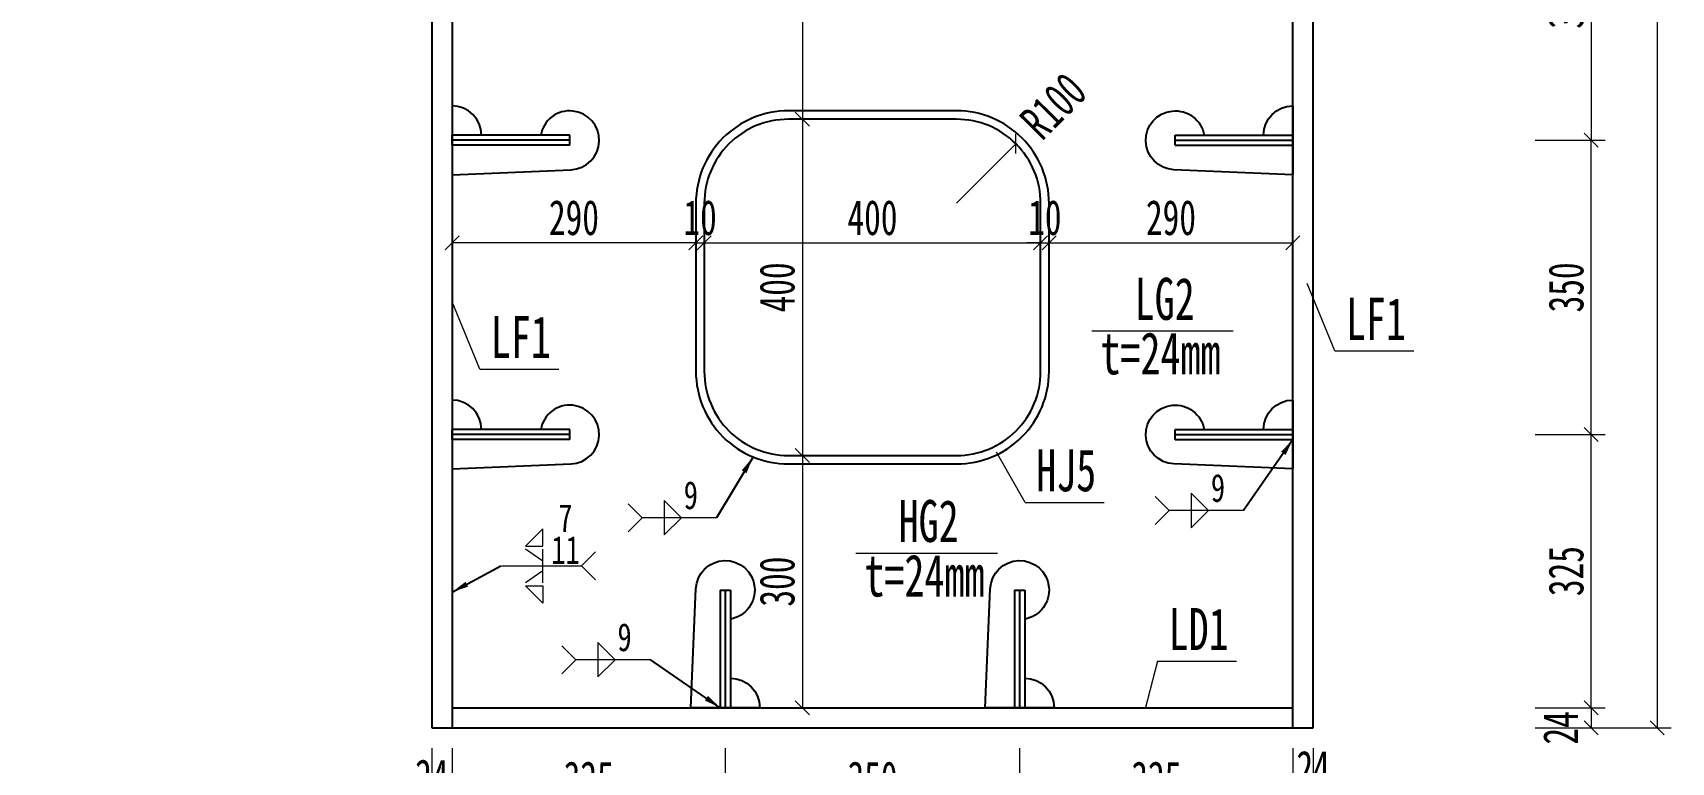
# Model space of a CAD drawing. Header units: millimetres. Extents: x -60009 to 63758, y -2164 to 95433.
# Drawn here: x 20783 to 22732, y 14669 to 15537 of the extents above; entities that cross this region are included whole.
import ezdxf
from ezdxf.enums import TextEntityAlignment as Align

# ---------------------------------------------------------------- set-up
doc = ezdxf.new("R2010")
doc.units = ezdxf.units.MM
doc.layers.get('Defpoints').update_dxf_attribs({"color": 8})
for name, color, linetype, lineweight in [('Dim', 4, 'Continuous', 15), ('文字', 7, 'Continuous', 15), ('细实线', 4, 'Continuous', 15), ('钢板粗线', 1, 'Continuous', 25)]:
    doc.layers.add(name, color=color, linetype=linetype, lineweight=lineweight)
doc.layers.add('Text', color=4, linetype='Continuous')
doc.styles.add('111', font='仿宋_GB2312.TTF', dxfattribs={"width": 0.7})
doc.styles.add('BM_Dim', font='仿宋_GB2312.TTF', dxfattribs={"width": 0.85})
doc.styles.add('SMEDI', font='仿宋_GB2312.TTF', dxfattribs={"width": 0.75})
doc.styles.get("Standard").update_dxf_attribs({"font": '仿宋_GB2312.TTF'})
doc.dimstyles.new('200', dxfattribs={"dimscale": 0, "dimtxt": 2.5, "dimasz": 1, "dimexe": 1, "dimexo": 1, "dimgap": 0.6, "dimtad": 1, "dimdec": 0, "dimdsep": 46, "dimtxsty": '111', "dimblk": 'OBLIQUE', "dimcen": 0, "dimclrd": 4, "dimclre": 4, "dimclrt": 4, "dimadec": 1, "dimazin": 2, "dimtfac": 1, "dimtdec": 0, "dimtix": 1, "dimtmove": 2, "dimatfit": 3, "dimfxl": 4, "dimfxlon": 1, "dimtolj": 1, "dimlwd": -1, "dimlwe": -1, "dimarcsym": 0})
doc.dimstyles.new('MSteel_1.0_1.0', dxfattribs={"dimtxt": 3, "dimasz": 1.2, "dimexe": 1, "dimexo": 1, "dimgap": 1, "dimtad": 3, "dimtoh": 1, "dimdec": 0, "dimzin": 0, "dimdsep": 46, "dimtxsty": 'Standard', "dimblk": 'ARCHTICK', "dimcen": 0.09, "dimclrd": 3, "dimclre": 3, "dimadec": 0, "dimazin": 0, "dimtfac": 1, "dimtdec": 4, "dimtofl": 0, "dimtmove": 0, "dimatfit": 3, "dimfxl": 1, "dimtolj": 1, "dimtzin": 0, "dimarcsym": 0})

# ---------------------------------------------------------------- blocks, each defined once
blk = doc.blocks.new('_Oblique')
at = {"color": 0, "linetype": 'ByBlock', "lineweight": -2}
blk.add_line((-0.5, -0.5), (0.5, 0.5), dxfattribs=at)
blk = doc.blocks.new('*D271')
at = {"layer": 'Defpoints', "color": 0, "transparency": 16777216}
for p in [(21100.9, 67033.4), (21986.2, 67032), (21099.3, 66017.4), (21984.6, 66032), (21099.2, 65919.6)]:
    blk.add_point(p, dxfattribs=at)
at = {"layer": '细实线', "color": 4, "transparency": 16777216}
for p, q in [((21099.2, 65986.3), (21099.1, 65903)), ((21984.6, 65984.9), (21984.4, 65901.5))]:
    blk.add_line(p, q, dxfattribs=at)
blk.add_arc((-34515894092.1, -21492456430780), 21492484212182.8, 89.907985640573, 89.907985642933, dxfattribs=at)
at = {"layer": '细实线', "color": 4, "transparency": 16777216, "xscale": 16.66666666666666, "yscale": 16.66666666666666, "zscale": 16.66666666666666}
for p, rotation in [((21099.1, 65919.6), 179.9079856429328), ((21984.4, 65918.2), 359.9079856405726)]:
    blk.add_blockref('_Oblique', p, dxfattribs=dict(at, rotation=rotation))
at = {"layer": '细实线', "color": 4, "transparency": 16777216, "insert": (21541.8, 65948.7), "char_height": 41.67, "attachment_point": 5, "rotation": 359.908, "style": '111'}
blk.add_mtext('885', dxfattribs=at)
blk = doc.blocks.new('*D273')
at = {"layer": 'Defpoints', "color": 0, "transparency": 16777216}
for p in [(21101.2, 67117), (21100.9, 67033.4), (21986.2, 67032), (21099.3, 66017.4), (21984.6, 66032)]:
    blk.add_point(p, dxfattribs=at)
at = {"layer": '细实线', "color": 4, "transparency": 16777216}
for p, q in [((21100.9, 67050.4), (21101.1, 67133.7)), ((21986.3, 67049), (21986.4, 67132.3))]:
    blk.add_line(p, q, dxfattribs=at)
blk.add_arc((-34515894092.1, -21492456430780), 21492484213380.2, 89.907985640573, 89.907985642933, dxfattribs=at)
at = {"layer": '细实线', "color": 4, "transparency": 16777216, "xscale": 16.66666666666666, "yscale": 16.66666666666666, "zscale": 16.66666666666666}
for p, rotation in [((21101.1, 67117), 179.9079856429328), ((21986.4, 67115.6), 359.9079856405726)]:
    blk.add_blockref('_Oblique', p, dxfattribs=dict(at, rotation=rotation))
at = {"layer": '细实线', "color": 4, "transparency": 16777216, "insert": (21543.8, 67146.2), "char_height": 41.67, "attachment_point": 5, "rotation": 359.908, "style": '111'}
blk.add_mtext('885', dxfattribs=at)
blk = doc.blocks.new('*D1442')
at = {"layer": 'Defpoints', "color": 0}
for p in [(22488.6, 16782.1), (22250.6, 14710.1), (22715.1, 14710.1)]:
    blk.add_point(p, dxfattribs=at)
at = {"layer": '细实线', "color": 4}
for p, q in [((22648.5, 16782.1), (22731.8, 16782.1)), ((22715.1, 16782.1), (22715.1, 14710.1)), ((22648.5, 14710.1), (22731.8, 14710.1))]:
    blk.add_line(p, q, dxfattribs=at)
at = {"layer": '细实线', "color": 4, "xscale": 16.66666666666666, "yscale": 16.66666666666666, "zscale": 16.66666666666666}
for p, rotation in [((22715.1, 16782.1), 90), ((22715.1, 14710.1), 270)]:
    blk.add_blockref('_Oblique', p, dxfattribs=dict(at, rotation=rotation))
at = {"layer": '细实线', "color": 4, "insert": (22685.3, 15746.1), "char_height": 41.67, "attachment_point": 5, "rotation": 90, "style": '111'}
blk.add_mtext('\\A1;2072', dxfattribs=at)
blk = doc.blocks.new('12-140加劲 有焊孔')
at = {"layer": '钢板粗线'}
for p, q in [((41, 0), (35, 141.5)), ((-41, 0), (41, 0))]:
    blk.add_line(p, q, dxfattribs=at)
for centre, start, end in [((0, 140), 2.441, 260.1291), ((-6, 0), 90, 180)]:
    blk.add_arc(centre, 35, start, end, dxfattribs=at)
blk = doc.blocks.new('12-140加劲 无焊孔')
at = {"layer": 'Defpoints'}
blk.add_line((0, -140), (0, 0), dxfattribs=at)
at = {"layer": '钢板粗线'}
for p, q in [((-6, 0), (6, 0)), ((-6, -140), (-6, 0)), ((6, -140), (6, 0)), ((-6, -140), (6, -140))]:
    blk.add_line(p, q, dxfattribs=at)
blk = doc.blocks.new('*D1445')
at = {"layer": 'Defpoints', "color": 0}
for p in [(21730.7, 15734.1), (21698.5, 15434.1), (21724.1, 15434.1)]:
    blk.add_point(p, dxfattribs=at)
at = {"layer": '细实线', "color": 4}
for p, q in [((21714.1, 15734.1), (21681.9, 15734.1)), ((21698.5, 15734.1), (21698.5, 15434.1)), ((21707.4, 15434.1), (21681.9, 15434.1))]:
    blk.add_line(p, q, dxfattribs=at)
at = {"layer": '细实线', "color": 4, "xscale": 16.66666666666666, "yscale": 16.66666666666666, "zscale": 16.66666666666666}
for p, rotation in [((21698.5, 15734.1), 90), ((21698.5, 15434.1), 270)]:
    blk.add_blockref('_Oblique', p, dxfattribs=dict(at, rotation=rotation))
at = {"layer": '细实线', "color": 4, "insert": (21668.7, 15584.1), "char_height": 41.67, "attachment_point": 5, "rotation": 90, "style": '111'}
blk.add_mtext('\\A1;300', dxfattribs=at)
blk = doc.blocks.new('*D1446')
at = {"layer": 'Defpoints', "color": 0}
for p in [(21730.7, 15434.1), (21698.5, 15034.1), (21724.1, 15034.1)]:
    blk.add_point(p, dxfattribs=at)
at = {"layer": '细实线', "color": 4}
for p, q in [((21714.1, 15434.1), (21681.9, 15434.1)), ((21698.5, 15434.1), (21698.5, 15034.1)), ((21707.4, 15034.1), (21681.9, 15034.1))]:
    blk.add_line(p, q, dxfattribs=at)
at = {"layer": '细实线', "color": 4, "xscale": 16.66666666666666, "yscale": 16.66666666666666, "zscale": 16.66666666666666}
for p, rotation in [((21698.5, 15434.1), 90), ((21698.5, 15034.1), 270)]:
    blk.add_blockref('_Oblique', p, dxfattribs=dict(at, rotation=rotation))
at = {"layer": '细实线', "color": 4, "insert": (21668.7, 15234.1), "char_height": 41.67, "attachment_point": 5, "rotation": 90, "style": '111'}
blk.add_mtext('\\A1;400', dxfattribs=at)
blk = doc.blocks.new('*D1447')
at = {"layer": 'Defpoints', "color": 0}
for p in [(21730.7, 15034.1), (21698.5, 14734.1), (21724.1, 14734.1)]:
    blk.add_point(p, dxfattribs=at)
at = {"layer": '细实线', "color": 4}
for p, q in [((21714.1, 15034.1), (21681.9, 15034.1)), ((21698.5, 15034.1), (21698.5, 14734.1)), ((21707.4, 14734.1), (21681.9, 14734.1))]:
    blk.add_line(p, q, dxfattribs=at)
at = {"layer": '细实线', "color": 4, "xscale": 16.66666666666666, "yscale": 16.66666666666666, "zscale": 16.66666666666666}
for p, rotation in [((21698.5, 15034.1), 90), ((21698.5, 14734.1), 270)]:
    blk.add_blockref('_Oblique', p, dxfattribs=dict(at, rotation=rotation))
at = {"layer": '细实线', "color": 4, "insert": (21668.7, 14884.1), "char_height": 41.67, "attachment_point": 5, "rotation": 90, "style": '111'}
blk.add_mtext('\\A1;300', dxfattribs=at)
blk = doc.blocks.new('*D1448')
at = {"layer": 'Defpoints', "color": 0}
for p in [(21991.9, 15287.1), (21981.9, 15234.1), (21991.9, 15234.1)]:
    blk.add_point(p, dxfattribs=at)
at = {"layer": '细实线', "color": 4}
for p, q in [((21981.9, 15250.7), (21981.9, 15303.8)), ((21991.9, 15250.7), (21991.9, 15303.8)), ((21981.9, 15287.1), (21965.3, 15287.1)), ((21981.9, 15287.1), (21991.9, 15287.1)), ((21991.9, 15287.1), (22008.6, 15287.1))]:
    blk.add_line(p, q, dxfattribs=at)
at = {"layer": '细实线', "color": 4, "xscale": 16.66666666666666, "yscale": 16.66666666666666, "zscale": 16.66666666666666}
blk.add_blockref('_Oblique', (21981.9, 15287.1), dxfattribs=at)
at = {"layer": '细实线', "color": 4, "xscale": 16.66666666666666, "yscale": 16.66666666666666, "zscale": 16.66666666666666, "rotation": 180}
blk.add_blockref('_Oblique', (21991.9, 15287.1), dxfattribs=at)
at = {"layer": '细实线', "color": 4, "insert": (21986.9, 15316.9), "char_height": 41.67, "attachment_point": 5, "style": '111'}
blk.add_mtext('\\A1;10', dxfattribs=at)
blk = doc.blocks.new('*D1449')
at = {"layer": 'Defpoints', "color": 0}
for p in [(22281.9, 15287.1), (21991.9, 15234.1), (22281.9, 15234.1)]:
    blk.add_point(p, dxfattribs=at)
at = {"layer": '细实线', "color": 4}
for p, q in [((21991.9, 15250.7), (21991.9, 15303.8)), ((22281.9, 15250.7), (22281.9, 15303.8)), ((21991.9, 15287.1), (22281.9, 15287.1))]:
    blk.add_line(p, q, dxfattribs=at)
at = {"layer": '细实线', "color": 4, "xscale": 16.66666666666666, "yscale": 16.66666666666666, "zscale": 16.66666666666666, "rotation": 180}
blk.add_blockref('_Oblique', (21991.9, 15287.1), dxfattribs=at)
at = {"layer": '细实线', "color": 4, "xscale": 16.66666666666666, "yscale": 16.66666666666666, "zscale": 16.66666666666666}
blk.add_blockref('_Oblique', (22281.9, 15287.1), dxfattribs=at)
at = {"layer": '细实线', "color": 4, "insert": (22136.9, 15316.9), "char_height": 41.67, "attachment_point": 5, "style": '111'}
blk.add_mtext('\\A1;290', dxfattribs=at)
blk = doc.blocks.new('*D1450')
at = {"layer": 'Defpoints', "color": 0}
for p in [(21981.9, 15287.1), (21581.9, 15234.1), (21981.9, 15234.1)]:
    blk.add_point(p, dxfattribs=at)
at = {"layer": '细实线', "color": 4}
for p, q in [((21581.9, 15250.7), (21581.9, 15303.8)), ((21981.9, 15250.7), (21981.9, 15303.8)), ((21581.9, 15287.1), (21981.9, 15287.1))]:
    blk.add_line(p, q, dxfattribs=at)
at = {"layer": '细实线', "color": 4, "xscale": 16.66666666666666, "yscale": 16.66666666666666, "zscale": 16.66666666666666, "rotation": 180}
blk.add_blockref('_Oblique', (21581.9, 15287.1), dxfattribs=at)
at = {"layer": '细实线', "color": 4, "xscale": 16.66666666666666, "yscale": 16.66666666666666, "zscale": 16.66666666666666}
blk.add_blockref('_Oblique', (21981.9, 15287.1), dxfattribs=at)
at = {"layer": '细实线', "color": 4, "insert": (21781.9, 15316.9), "char_height": 41.67, "attachment_point": 5, "style": '111'}
blk.add_mtext('\\A1;400', dxfattribs=at)
blk = doc.blocks.new('*D1451')
at = {"layer": 'Defpoints', "color": 0}
for p in [(21581.9, 15287.1), (21571.9, 15234.1), (21581.9, 15234.1)]:
    blk.add_point(p, dxfattribs=at)
at = {"layer": '细实线', "color": 4}
for p, q in [((21571.9, 15250.7), (21571.9, 15303.8)), ((21581.9, 15250.7), (21581.9, 15303.8)), ((21571.9, 15287.1), (21555.3, 15287.1)), ((21571.9, 15287.1), (21581.9, 15287.1)), ((21581.9, 15287.1), (21598.6, 15287.1))]:
    blk.add_line(p, q, dxfattribs=at)
at = {"layer": '细实线', "color": 4, "xscale": 16.66666666666666, "yscale": 16.66666666666666, "zscale": 16.66666666666666}
blk.add_blockref('_Oblique', (21571.9, 15287.1), dxfattribs=at)
at = {"layer": '细实线', "color": 4, "xscale": 16.66666666666666, "yscale": 16.66666666666666, "zscale": 16.66666666666666, "rotation": 180}
blk.add_blockref('_Oblique', (21581.9, 15287.1), dxfattribs=at)
at = {"layer": '细实线', "color": 4, "insert": (21576.9, 15316.9), "char_height": 41.67, "attachment_point": 5, "style": '111'}
blk.add_mtext('\\A1;10', dxfattribs=at)
blk = doc.blocks.new('*D1452')
at = {"layer": 'Defpoints', "color": 0}
for p in [(21281.9, 15287.1), (21281.9, 15234.1), (21571.9, 15234.1)]:
    blk.add_point(p, dxfattribs=at)
at = {"layer": '细实线', "color": 4}
for p, q in [((21281.9, 15250.7), (21281.9, 15303.8)), ((21571.9, 15250.7), (21571.9, 15303.8)), ((21571.9, 15287.1), (21281.9, 15287.1))]:
    blk.add_line(p, q, dxfattribs=at)
at = {"layer": '细实线', "color": 4, "xscale": 16.66666666666666, "yscale": 16.66666666666666, "zscale": 16.66666666666666, "rotation": 180}
blk.add_blockref('_Oblique', (21281.9, 15287.1), dxfattribs=at)
at = {"layer": '细实线', "color": 4, "xscale": 16.66666666666666, "yscale": 16.66666666666666, "zscale": 16.66666666666666}
blk.add_blockref('_Oblique', (21571.9, 15287.1), dxfattribs=at)
at = {"layer": '细实线', "color": 4, "insert": (21426.9, 15316.9), "char_height": 41.67, "attachment_point": 5, "style": '111'}
blk.add_mtext('\\A1;290', dxfattribs=at)
blk = doc.blocks.new('*D1453')
at = {"layer": 'Defpoints', "color": 0}
for p in [(21952.4, 15405), (21881.9, 15334.1)]:
    blk.add_point(p, dxfattribs=at)
at = {"layer": '细实线', "color": 4}
for p, q in [((21952.4, 15405), (21881.9, 15334.1)), ((21881.9, 15334.1), (21952.4, 15405))]:
    blk.add_line(p, q, dxfattribs=at)
at = {"layer": '细实线', "color": 4, "xscale": 16.66666666666666, "yscale": 16.66666666666666, "zscale": 16.66666666666666, "rotation": 45.17574889308564}
blk.add_blockref('_Oblique', (21952.4, 15405), dxfattribs=at)
at = {"layer": '细实线', "color": 4, "insert": (21997, 15449.8), "char_height": 41.67, "attachment_point": 5, "rotation": 45.1757, "style": '111'}
blk.add_mtext('\\A1;R100', dxfattribs=at)
blk = doc.blocks.new('_ArchTick')
at = {"color": 0, "linetype": 'ByBlock', "const_width": 0.15}
blk.add_lwpolyline([(-0.5, -0.5), (0.5, 0.5)], dxfattribs=at)
blk = doc.blocks.new('角焊缝1')
at = {"layer": 'Dim'}
blk.add_line((-3101.17, 370.22), (-3106.48, 370.22), dxfattribs=at)
blk.add_lwpolyline([(-3107.48, 369.22), (-3106.48, 370.22), (-3107.48, 371.22)], dxfattribs=at)
blk.add_lwpolyline([(-3104.91, 371.45), (-3104.91, 368.99), (-3103.68, 370.22)], close=True, dxfattribs=at)
blk = doc.blocks.new('*D1455')
at = {"layer": 'Defpoints', "color": 0}
for p in [(21281.9, 14740.6), (21606.9, 14740.6), (21606.9, 14619.4)]:
    blk.add_point(p, dxfattribs=at)
at = {"layer": '细实线', "color": 4}
for p, q in [((21281.9, 14686.1), (21281.9, 14602.8)), ((21606.9, 14686.1), (21606.9, 14602.8)), ((21281.9, 14619.4), (21606.9, 14619.4))]:
    blk.add_line(p, q, dxfattribs=at)
at = {"layer": '细实线', "color": 4, "xscale": 16.66666666666666, "yscale": 16.66666666666666, "zscale": 16.66666666666666, "rotation": 180}
blk.add_blockref('_Oblique', (21281.9, 14619.4), dxfattribs=at)
at = {"layer": '细实线', "color": 4, "xscale": 16.66666666666666, "yscale": 16.66666666666666, "zscale": 16.66666666666666}
blk.add_blockref('_Oblique', (21606.9, 14619.4), dxfattribs=at)
at = {"layer": '细实线', "color": 4, "insert": (21444.4, 14649.2), "char_height": 41.67, "attachment_point": 5, "style": '111'}
blk.add_mtext('\\A1;325', dxfattribs=at)
blk = doc.blocks.new('*D1456')
at = {"layer": 'Defpoints', "color": 0}
for p in [(21606.9, 14740.6), (21956.9, 14740.6), (21956.9, 14619.4)]:
    blk.add_point(p, dxfattribs=at)
at = {"layer": '细实线', "color": 4}
for p, q in [((21606.9, 14686.1), (21606.9, 14602.8)), ((21956.9, 14686.1), (21956.9, 14602.8)), ((21606.9, 14619.4), (21956.9, 14619.4))]:
    blk.add_line(p, q, dxfattribs=at)
at = {"layer": '细实线', "color": 4, "xscale": 16.66666666666666, "yscale": 16.66666666666666, "zscale": 16.66666666666666, "rotation": 180}
blk.add_blockref('_Oblique', (21606.9, 14619.4), dxfattribs=at)
at = {"layer": '细实线', "color": 4, "xscale": 16.66666666666666, "yscale": 16.66666666666666, "zscale": 16.66666666666666}
blk.add_blockref('_Oblique', (21956.9, 14619.4), dxfattribs=at)
at = {"layer": '细实线', "color": 4, "insert": (21781.9, 14649.2), "char_height": 41.67, "attachment_point": 5, "style": '111'}
blk.add_mtext('\\A1;350', dxfattribs=at)
blk = doc.blocks.new('*D1457')
at = {"layer": 'Defpoints', "color": 0}
for p in [(21956.9, 14740.6), (22281.9, 14740.6), (21956.9, 14619.4)]:
    blk.add_point(p, dxfattribs=at)
at = {"layer": '细实线', "color": 4}
for p, q in [((21956.9, 14686.1), (21956.9, 14602.8)), ((22281.9, 14686.1), (22281.9, 14602.8)), ((22281.9, 14619.4), (21956.9, 14619.4))]:
    blk.add_line(p, q, dxfattribs=at)
at = {"layer": '细实线', "color": 4, "xscale": 16.66666666666666, "yscale": 16.66666666666666, "zscale": 16.66666666666666, "rotation": 180}
blk.add_blockref('_Oblique', (21956.9, 14619.4), dxfattribs=at)
at = {"layer": '细实线', "color": 4, "xscale": 16.66666666666666, "yscale": 16.66666666666666, "zscale": 16.66666666666666}
blk.add_blockref('_Oblique', (22281.9, 14619.4), dxfattribs=at)
at = {"layer": '细实线', "color": 4, "insert": (22119.4, 14649.2), "char_height": 41.67, "attachment_point": 5, "style": '111'}
blk.add_mtext('\\A1;325', dxfattribs=at)
blk = doc.blocks.new('*D1458')
at = {"layer": 'Defpoints', "color": 0}
for p in [(22305.9, 14756.6), (21257.9, 14722.3), (22305.9, 14541.8)]:
    blk.add_point(p, dxfattribs=at)
at = {"layer": '细实线', "color": 4}
for p, q in [((21257.9, 14608.5), (21257.9, 14525.1)), ((22305.9, 14608.5), (22305.9, 14525.1)), ((21257.9, 14541.8), (22305.9, 14541.8))]:
    blk.add_line(p, q, dxfattribs=at)
at = {"layer": '细实线', "color": 4, "xscale": 16.66666666666666, "yscale": 16.66666666666666, "zscale": 16.66666666666666, "rotation": 180}
blk.add_blockref('_Oblique', (21257.9, 14541.8), dxfattribs=at)
at = {"layer": '细实线', "color": 4, "xscale": 16.66666666666666, "yscale": 16.66666666666666, "zscale": 16.66666666666666}
blk.add_blockref('_Oblique', (22305.9, 14541.8), dxfattribs=at)
at = {"layer": '细实线', "color": 4, "insert": (21781.9, 14571.6), "char_height": 41.67, "attachment_point": 5, "style": '111'}
blk.add_mtext('\\A1;1048', dxfattribs=at)
blk = doc.blocks.new('*D1459')
at = {"layer": 'Defpoints', "color": 0}
for p in [(21257.9, 14740.6), (21281.9, 14740.6), (21257.9, 14619.4)]:
    blk.add_point(p, dxfattribs=at)
at = {"layer": '细实线', "color": 4}
for p, q in [((21257.9, 14686.1), (21257.9, 14602.8)), ((21281.9, 14686.1), (21281.9, 14602.8)), ((21281.9, 14619.4), (21257.9, 14619.4))]:
    blk.add_line(p, q, dxfattribs=at)
at = {"layer": '细实线', "color": 4, "xscale": 16.66666666666666, "yscale": 16.66666666666666, "zscale": 16.66666666666666, "rotation": 180}
blk.add_blockref('_Oblique', (21257.9, 14619.4), dxfattribs=at)
at = {"layer": '细实线', "color": 4, "xscale": 16.66666666666666, "yscale": 16.66666666666666, "zscale": 16.66666666666666}
blk.add_blockref('_Oblique', (21281.9, 14619.4), dxfattribs=at)
at = {"layer": '细实线', "color": 4, "insert": (21257.9, 14651.9), "char_height": 41.67, "attachment_point": 5, "style": '111'}
blk.add_mtext('\\A1;24', dxfattribs=at)
blk = doc.blocks.new('*D1460')
at = {"layer": 'Defpoints', "color": 0}
for p in [(22281.9, 14740.6), (22305.9, 14740.6), (22305.9, 14619.4)]:
    blk.add_point(p, dxfattribs=at)
at = {"layer": '细实线', "color": 4}
for p, q in [((22281.9, 14686.1), (22281.9, 14602.8)), ((22305.9, 14686.1), (22305.9, 14602.8)), ((22281.9, 14619.4), (22305.9, 14619.4))]:
    blk.add_line(p, q, dxfattribs=at)
at = {"layer": '细实线', "color": 4, "xscale": 16.66666666666666, "yscale": 16.66666666666666, "zscale": 16.66666666666666, "rotation": 180}
blk.add_blockref('_Oblique', (22281.9, 14619.4), dxfattribs=at)
at = {"layer": '细实线', "color": 4, "xscale": 16.66666666666666, "yscale": 16.66666666666666, "zscale": 16.66666666666666}
blk.add_blockref('_Oblique', (22305.9, 14619.4), dxfattribs=at)
at = {"layer": '细实线', "color": 4, "insert": (22305.9, 14662.1), "char_height": 41.67, "attachment_point": 5, "style": '111'}
blk.add_mtext('\\A1;24', dxfattribs=at)
blk = doc.blocks.new('*D1461')
at = {"layer": 'Defpoints', "color": 0}
for p in [(22515.5, 15059.1), (22636.7, 15059.1), (22515.5, 14734.1)]:
    blk.add_point(p, dxfattribs=at)
at = {"layer": '细实线', "color": 4}
for p, q in [((22570, 15059.1), (22653.3, 15059.1)), ((22636.7, 14734.1), (22636.7, 15059.1)), ((22570, 14734.1), (22653.3, 14734.1))]:
    blk.add_line(p, q, dxfattribs=at)
at = {"layer": '细实线', "color": 4, "xscale": 16.66666666666666, "yscale": 16.66666666666666, "zscale": 16.66666666666666}
for p, rotation in [((22636.7, 15059.1), 90), ((22636.7, 14734.1), 270)]:
    blk.add_blockref('_Oblique', p, dxfattribs=dict(at, rotation=rotation))
at = {"layer": '细实线', "color": 4, "insert": (22606.9, 14896.6), "char_height": 41.67, "attachment_point": 5, "rotation": 90, "style": '111'}
blk.add_mtext('\\A1;325', dxfattribs=at)
blk = doc.blocks.new('*D1462')
at = {"layer": 'Defpoints', "color": 0}
for p in [(22515.5, 15409.1), (22636.7, 15409.1), (22515.5, 15059.1)]:
    blk.add_point(p, dxfattribs=at)
at = {"layer": '细实线', "color": 4}
for p, q in [((22570, 15409.1), (22653.3, 15409.1)), ((22636.7, 15059.1), (22636.7, 15409.1)), ((22570, 15059.1), (22653.3, 15059.1))]:
    blk.add_line(p, q, dxfattribs=at)
at = {"layer": '细实线', "color": 4, "xscale": 16.66666666666666, "yscale": 16.66666666666666, "zscale": 16.66666666666666}
for p, rotation in [((22636.7, 15409.1), 90), ((22636.7, 15059.1), 270)]:
    blk.add_blockref('_Oblique', p, dxfattribs=dict(at, rotation=rotation))
at = {"layer": '细实线', "color": 4, "insert": (22606.9, 15234.1), "char_height": 41.67, "attachment_point": 5, "rotation": 90, "style": '111'}
blk.add_mtext('\\A1;350', dxfattribs=at)
blk = doc.blocks.new('*D1463')
at = {"layer": 'Defpoints', "color": 0}
for p in [(22515.5, 15734.1), (22515.5, 15409.1), (22636.7, 15409.1)]:
    blk.add_point(p, dxfattribs=at)
at = {"layer": '细实线', "color": 4}
for p, q in [((22570, 15734.1), (22653.3, 15734.1)), ((22636.7, 15734.1), (22636.7, 15409.1)), ((22570, 15409.1), (22653.3, 15409.1))]:
    blk.add_line(p, q, dxfattribs=at)
at = {"layer": '细实线', "color": 4, "xscale": 16.66666666666666, "yscale": 16.66666666666666, "zscale": 16.66666666666666}
for p, rotation in [((22636.7, 15734.1), 90), ((22636.7, 15409.1), 270)]:
    blk.add_blockref('_Oblique', p, dxfattribs=dict(at, rotation=rotation))
at = {"layer": '细实线', "color": 4, "insert": (22606.9, 15571.6), "char_height": 41.67, "attachment_point": 5, "rotation": 90, "style": '111'}
blk.add_mtext('\\A1;325', dxfattribs=at)
blk = doc.blocks.new('*D1464')
at = {"layer": 'Defpoints', "color": 0}
for p in [(22515.5, 14734.1), (22515.5, 14710.1), (22636.7, 14710.1)]:
    blk.add_point(p, dxfattribs=at)
at = {"layer": '细实线', "color": 4}
for p, q in [((22570, 14734.1), (22653.3, 14734.1)), ((22636.7, 14734.1), (22636.7, 14710.1)), ((22570, 14710.1), (22653.3, 14710.1))]:
    blk.add_line(p, q, dxfattribs=at)
at = {"layer": '细实线', "color": 4, "xscale": 16.66666666666666, "yscale": 16.66666666666666, "zscale": 16.66666666666666}
for p, rotation in [((22636.7, 14734.1), 90), ((22636.7, 14710.1), 270)]:
    blk.add_blockref('_Oblique', p, dxfattribs=dict(at, rotation=rotation))
at = {"layer": '细实线', "color": 4, "insert": (22600.2, 14710.1), "char_height": 41.67, "attachment_point": 5, "rotation": 90, "style": '111'}
blk.add_mtext('\\A1;24', dxfattribs=at)
blk = doc.blocks.new('半融透1')
at = {"layer": 'Dim'}
for p, q in [((2.98, 0.34), (1.75, 1.21)), ((0.03, 0), (5.74, 0)), ((2.98, -0.34), (1.75, -1.21))]:
    blk.add_line(p, q, dxfattribs=at)
for points in [[(1.75, 1.41), (2.98, 1.41), (2.98, 2.65)], [(1.75, -1.41), (2.98, -1.41), (2.98, -2.65)]]:
    blk.add_lwpolyline(points, close=True, dxfattribs=at)
for points in [[(2.98, -1.21), (2.98, 0), (2.98, 1.21)], [(6.74, -1), (5.74, 0), (6.74, 1)]]:
    blk.add_lwpolyline(points, dxfattribs=at)
at = {"layer": 'Text', "style": 'SMEDI', "width": 0.75}
blk.add_text('7', height=2, dxfattribs=at).set_placement((4.09, 3.42), align=Align.MIDDLE_LEFT)

msp = doc.modelspace()

# ---------------------------------------------------------------- linework, layer by layer
at = {"layer": '细实线'}
for p, q in [((22331.8, 15158.5), (22298.8, 15238.6)), ((21314.9, 15137), (21281.9, 15217)), ((22042.8, 15182.4), (22211, 15182.4)), ((22331.8, 15158.5), (22425.9, 15158.5)), ((21314.9, 15137), (21408.9, 15137)), ((21963.4, 14978.4), (21929.4, 15038.1)), ((21963.4, 14978.4), (22057.5, 14978.4)), ((21762.1, 14918.1), (21930.4, 14918.1)), ((22121, 14789.6), (22106.1, 14732.8)), ((22121, 14789.6), (22215, 14789.6))]:
    msp.add_line(p, q, dxfattribs=at)
at = {"layer": '钢板粗线'}
for p, q in [((21257.9, 15755.1), (21257.9, 14710.1)), ((21281.9, 15758.1), (21281.9, 14710.1)), ((22281.9, 14710.1), (22281.9, 15758.1)), ((22305.9, 14710.1), (22305.9, 15755.1)), ((21281.9, 14734.1), (22281.9, 14734.1)), ((21257.9, 14710.1), (22305.9, 14710.1))]:
    msp.add_line(p, q, dxfattribs=at)
for points in [[(21571.9, 15334.1), (21571.9, 15134.1, 0.414214), (21681.9, 15024.1), (21881.9, 15024.1, 0.414214), (21991.9, 15134.1), (21991.9, 15334.1, 0.414214), (21881.9, 15444.1), (21681.9, 15444.1, 0.414214)], [(21581.9, 15334.1), (21581.9, 15134.1, 0.414214), (21681.9, 15034.1), (21881.9, 15034.1, 0.414214), (21981.9, 15134.1), (21981.9, 15334.1, 0.414214), (21881.9, 15434.1), (21681.9, 15434.1, 0.414214)]]:
    msp.add_lwpolyline(points, format="xyb", close=True, dxfattribs=at)

# ---------------------------------------------------------------- block references
at = {"layer": '细实线'}
for name, p, rotation in [('12-140加劲 有焊孔', (21281.9, 15409.1), 270), ('12-140加劲 无焊孔', (21281.9, 15409.1), 90.00000000000001), ('12-140加劲 有焊孔', (21281.9, 15059.1), 270), ('12-140加劲 无焊孔', (21281.9, 15059.1), 90.00000000000001)]:
    msp.add_blockref(name, p, dxfattribs=dict(at, rotation=rotation))
at = {"layer": '细实线', "xscale": -1}
for name, p, rotation in [('12-140加劲 有焊孔', (22281.9, 15409.1), 89.99999999999972), ('12-140加劲 无焊孔', (22281.9, 15409.1), 270), ('12-140加劲 有焊孔', (22281.9, 15059.1), 89.99999999999972), ('12-140加劲 无焊孔', (22281.9, 15059.1), 270), ('12-140加劲 无焊孔', (21606.9, 14734.1), 180), ('12-140加劲 无焊孔', (21956.9, 14734.1), 180)]:
    msp.add_blockref(name, p, dxfattribs=dict(at, rotation=rotation))
at = {"layer": '细实线', "xscale": 16.66666666666666, "yscale": 16.66666666666666, "zscale": 16.66666666666666}
for name, p in [('角焊缝1', (73909.5, 8798.4)), ('半融透1', (21340.1, 14902.7)), ('角焊缝1', (73282.6, 8789.8)), ('角焊缝1', (73203.8, 8620.9))]:
    msp.add_blockref(name, p, dxfattribs=at)
at = {"layer": '细实线', "xscale": -1}
for p in [(21606.9, 14734.1), (21956.9, 14734.1)]:
    msp.add_blockref('12-140加劲 有焊孔', p, dxfattribs=at)

# ---------------------------------------------------------------- texts
at = {"layer": 'Text', "style": 'SMEDI', "width": 0.75}
for s, height, p in [('9', 33.3, (22184.3, 14995.6)), ('9', 33.3, (21557.4, 14987)), ('11', 33.33, (21399.9, 14921.7)), ('9', 33.3, (21478.6, 14818.1))]:
    msp.add_text(s, height=height, dxfattribs=at).set_placement(p, align=Align.MIDDLE_LEFT)
at = {"layer": '文字', "style": 'BM_Dim', "width": 0.7}
for s, p in [('LG2', (22129.4, 15180.5)), ('LF1', (22380.6, 15156.7)), ('LF1', (21363.7, 15135.1)), ('t=24mm', (22124.4, 15115.7)), ('HJ5', (22012.3, 14976.6)), ('HG2', (21848.7, 14916.2)), ('t=24mm', (21843.7, 14851.4)), ('LD1', (22169.8, 14787.7))]:
    msp.add_text(s, height=50, dxfattribs=at).set_placement(p, align=Align.BOTTOM_CENTER)

# ---------------------------------------------------------------- dimensions: what is measured, and where the dimension line sits
at = {"layer": '细实线'}
for base, picture, middle in [((21101.2, 67117), '*D273', (21543.8, 67146.2)), ((21099.2, 65919.6), '*D271', (21541.8, 65948.7))]:
    dim = msp.add_angular_dim_2l(base=base, line1=((21099.3, 66017.4), (21100.9, 67033.4)), line2=((21986.2, 67032), (21984.6, 66032)), text='885', dimstyle='200', override={"dimscale": 16.666667, "dimtxsty": '111', "dimblk": 'Oblique'}, dxfattribs=at)
    dim.commit()
    dim.dimension.update_dxf_attribs({"geometry": picture, "text_midpoint": middle})
for base, p1, p2, angle, override, picture, middle in [((22715.1, 14710.1), (22488.6, 16782.1), (22250.6, 14710.1), 90, {"dimscale": 16.666667, "dimblk": 'Oblique'}, '*D1442', (22685.3, 15746.1)), ((21698.5, 15434.1), (21730.7, 15734.1), (21724.1, 15434.1), 90, {"dimscale": 16.666667, "dimblk": 'Oblique'}, '*D1445', (21668.7, 15584.1)), ((22636.7, 15409.1), (22515.5, 15734.1), (22515.5, 15409.1), 270, {"dimscale": 16.666667}, '*D1463', (22606.9, 15571.6)), ((21698.5, 15034.1), (21730.7, 15434.1), (21724.1, 15034.1), 90, {"dimscale": 16.666667, "dimblk": 'Oblique'}, '*D1446', (21668.7, 15234.1)), ((22636.7, 15409.1), (22515.5, 15059.1), (22515.5, 15409.1), 90, {"dimscale": 16.666667}, '*D1462', (22606.9, 15234.1)), ((21281.9, 15287.1), (21571.9, 15234.1), (21281.9, 15234.1), 180, {"dimscale": 16.666667, "dimblk": 'Oblique'}, '*D1452', (21426.9, 15316.9)), ((22636.7, 15059.1), (22515.5, 14734.1), (22515.5, 15059.1), 90, {"dimscale": 16.666667}, '*D1461', (22606.9, 14896.6)), ((21698.5, 14734.1), (21730.7, 15034.1), (21724.1, 14734.1), 90, {"dimscale": 16.666667, "dimblk": 'Oblique'}, '*D1447', (21668.7, 14884.1)), ((21956.9, 14619.4), (22281.9, 14740.6), (21956.9, 14740.6), 180, {"dimscale": 16.666667}, '*D1457', (22119.4, 14649.2))]:
    dim = msp.add_linear_dim(base=base, p1=p1, p2=p2, angle=angle, dimstyle='200', override=override, dxfattribs=at)
    dim.commit()
    dim.dimension.update_dxf_attribs({"geometry": picture, "text_midpoint": middle})
dim = msp.add_radius_dim(center=(21881.9, 15334.1), mpoint=(21952.4, 15405), dimstyle='200', override={"dimscale": 16.666667, "dimblk": 'Oblique'}, dxfattribs=at)
dim.commit()
dim.dimension.update_dxf_attribs({"geometry": '*D1453', "text_midpoint": (21997, 15449.8), "dimtype": 164})
for base, p1, p2, override, picture, middle in [((21581.9, 15287.1), (21571.9, 15234.1), (21581.9, 15234.1), {"dimscale": 16.666667, "dimblk": 'Oblique'}, '*D1451', (21576.9, 15316.9)), ((21981.9, 15287.1), (21581.9, 15234.1), (21981.9, 15234.1), {"dimscale": 16.666667, "dimblk": 'Oblique'}, '*D1450', (21781.9, 15316.9)), ((21991.9, 15287.1), (21981.9, 15234.1), (21991.9, 15234.1), {"dimscale": 16.666667, "dimblk": 'Oblique'}, '*D1448', (21986.9, 15316.9)), ((22281.9, 15287.1), (21991.9, 15234.1), (22281.9, 15234.1), {"dimscale": 16.666667, "dimblk": 'Oblique'}, '*D1449', (22136.9, 15316.9)), ((22305.9, 14541.8), (21257.9, 14722.3), (22305.9, 14756.6), {"dimscale": 16.666667}, '*D1458', (21781.9, 14571.6)), ((21606.9, 14619.4), (21281.9, 14740.6), (21606.9, 14740.6), {"dimscale": 16.666667}, '*D1455', (21444.4, 14649.2)), ((21956.9, 14619.4), (21606.9, 14740.6), (21956.9, 14740.6), {"dimscale": 16.666667}, '*D1456', (21781.9, 14649.2))]:
    dim = msp.add_linear_dim(base=base, p1=p1, p2=p2, dimstyle='200', override=override, dxfattribs=at)
    dim.commit()
    dim.dimension.update_dxf_attribs({"geometry": picture, "text_midpoint": middle})
dim = msp.add_linear_dim(base=(21257.9, 14619.4), p1=(21281.9, 14740.6), p2=(21257.9, 14740.6), dimstyle='200', override={"dimscale": 16.666667, "dimblk": 'Oblique'}, dxfattribs=at)
dim.commit()
dim.dimension.update_dxf_attribs({"geometry": '*D1459', "text_midpoint": (21257.9, 14651.9), "dimtype": 160})
for base, p1, p2, angle, picture, middle in [((22305.9, 14619.4), (22281.9, 14740.6), (22305.9, 14740.6), 180, '*D1460', (22305.9, 14662.1)), ((22636.7, 14710.1), (22515.5, 14734.1), (22515.5, 14710.1), 90, '*D1464', (22600.2, 14710.1))]:
    dim = msp.add_linear_dim(base=base, p1=p1, p2=p2, angle=angle, dimstyle='200', override={"dimscale": 16.666667, "dimblk": 'Oblique'}, dxfattribs=at)
    dim.commit()
    dim.dimension.update_dxf_attribs({"geometry": picture, "text_midpoint": middle, "dimtype": 160})

# ---------------------------------------------------------------- leaders
at = {"layer": 'Dim'}
for points in [[(22281.9, 15053.1), (22223.2, 14968.8)], [(21639.6, 15031.9), (21596.3, 14960.1)], [(21281.9, 14871.6), (21340.1, 14902.7)], [(21600.9, 14734.1), (21517.6, 14791.3)]]:
    msp.add_leader(points, dimstyle='MSteel_1.0_1.0', override={"dimscale": 16.666667, "dimclrd": 256}, dxfattribs=at)

doc.saveas('drawing.dxf')
